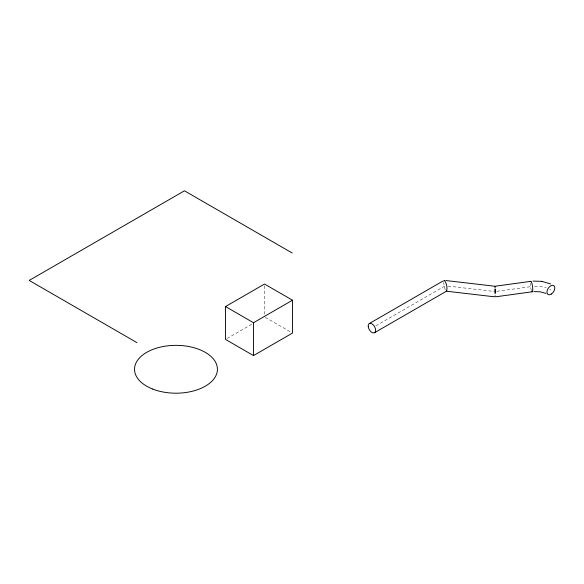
<?xml version="1.0" encoding="UTF-8"?>
<svg xmlns="http://www.w3.org/2000/svg" width="584" height="584" viewBox="0 0 584 584"><rect width="100%" height="100%" fill="white"/><g stroke="black" fill="none" stroke-linecap="round" stroke-linejoin="round"><path stroke-width="0.44" stroke-dasharray="2.92 2.19" d="M227.066 338.516L252.806 323.653M375.862 325.857L445.293 285.773M496.838 291.328L531.542 286.562M448.001 286.087L495.057 291.569M265.289 317.346L290.956 332.165M445.154 289.81L443.563 282.532M264.508 285.817L264.508 314.228M531.433 290.577A5.271 0.993 82.2 0 1 530.33 283.225M534.543 286.284A19.798 11.432 0 0 1 546.193 287.839M549.814 289.423A19.798 11.432 0 0 1 550.873 290.051"/><path stroke-width="0.88" d="M495.144 295.811L495.071 296.409M443.665 281.203L443.942 280.502M446.636 291.044C447.651 287.357 446.329 282.911 444.497 280.429M225.504 306.556L264.508 284.036L292.511 300.205L292.511 333.062L253.507 355.583L225.504 339.413L225.504 306.556L253.507 322.726L292.511 300.205M369.285 323.565L442.65 281.211M374.556 332.697L446.512 291.153M530.878 281.335L494.998 286.255L445.862 280.539M495.721 296.796L532.214 291.781M533.075 281.101L541.507 281.357M533.856 291.606L540.061 291.788L546.004 293.409M446.329 291.197L494.487 296.803M542.156 281.452L550.588 283.919M541.404 281.342L542.273 281.473M292.175 252.996L184.449 190.8L29.2 280.429L136.926 342.625M495.028 286.569L495.071 287.744M495.101 289.306L495.093 288.912M495.108 289.759L495.101 289.387M495.115 290.328L495.108 289.846M495.123 290.912L495.115 290.416M495.13 291.547L495.123 291M495.137 292.175L495.13 291.635M495.137 292.745L495.137 292.263M495.144 292.832L495.144 293.759M253.507 322.726L253.507 355.583M530.52 281.729A5.271 0.993 82.2 0 1 532.528 286.386A5.271 0.993 82.2 0 1 531.878 291.511M368.241 326.682A5.271 3.044 60 0 0 374.271 332.829A5.271 3.044 60 0 0 373.249 324.879A5.271 3.044 60 0 0 368.241 326.682M551.493 293.986A5.271 3.205 -57.2 0 0 553.924 285.766A5.271 3.205 -57.2 0 0 547.208 290.416A5.271 3.205 -57.2 0 0 551.493 293.986M152.752 389.09A41.442 23.922 0 0 0 217.314 370.979A41.442 23.922 0 0 0 157.87 347.757A41.442 23.922 0 0 0 152.752 389.09"/></g></svg>
